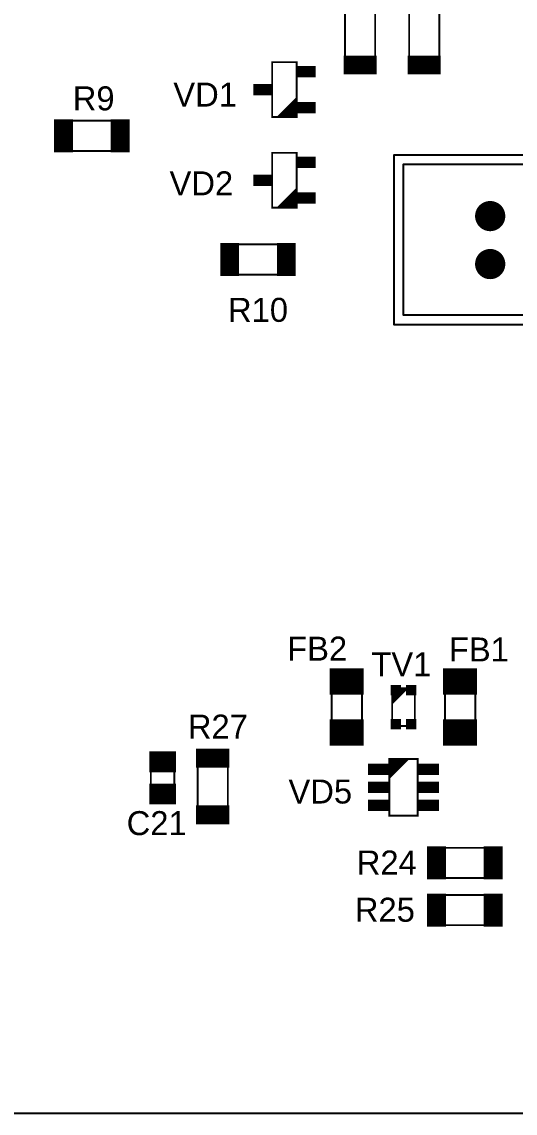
# Model space of a CAD drawing. Extents: x 25 to 880, y 8 to 306.
# Drawn here: x 104.9 to 137.6, y 91.1 to 163.4 of the extents above; entities that cross this region are included whole.
import ezdxf
from ezdxf.enums import TextEntityAlignment as Align

# ---------------------------------------------------------------- set-up
doc = ezdxf.new("R2010")
doc.units = 0
doc.header["$MEASUREMENT"] = 0
for name, color, linetype in [('BOARD', 7, 'Continuous'), ('TOP', 7, 'Continuous'), ('TOP_PIN', 7, 'Continuous')]:
    doc.layers.add(name, color=color, linetype=linetype)

msp = doc.modelspace()

# ---------------------------------------------------------------- linework, layer by layer
at = {"layer": 'BOARD'}
msp.add_lwpolyline([(75.7946, 91.1429), (184.5446, 91.1429), (184.5446, 271.1429), (75.7946, 271.1429)], close=True, dxfattribs=at)
at = {"layer": 'TOP', "const_width": 0.125}
for points in [[(128.2946, 160.4591), (126.2946, 160.4591), (126.2946, 164.3341), (128.2946, 164.3341)], [(132.5446, 160.4591), (130.5446, 160.4591), (130.5446, 164.3341), (132.5446, 164.3341)], [(123.1071, 160.7091), (123.1071, 157.0841), (121.4821, 157.0841), (121.4821, 160.7091)], [(111.4821, 156.8341), (111.4821, 154.8341), (107.6071, 154.8341), (107.6071, 156.8341)], [(123.1071, 154.7091), (123.1071, 151.0841), (121.4821, 151.0841), (121.4821, 154.7091)], [(122.4821, 148.6466), (122.4821, 146.6466), (118.6071, 146.6466), (118.6071, 148.6466)], [(125.4196, 120.0216), (127.4196, 120.0216), (127.4196, 116.0216), (125.4196, 116.0216)], [(132.9196, 120.0216), (134.9196, 120.0216), (134.9196, 116.0216), (132.9196, 116.0216)], [(129.4196, 119.2716), (130.9196, 119.2716), (130.9196, 116.7716), (129.4196, 116.7716)], [(115.0134, 112.0841), (113.4509, 112.0841), (113.4509, 114.5841), (115.0134, 114.5841)], [(116.5446, 114.7091), (118.5446, 114.7091), (118.5446, 110.8341), (116.5446, 110.8341)], [(129.2321, 110.8341), (129.2321, 114.5841), (131.1071, 114.5841), (131.1071, 110.8341)], [(132.2946, 106.7091), (132.2946, 108.7091), (136.1696, 108.7091), (136.1696, 106.7091)], [(132.2946, 103.5841), (132.2946, 105.5841), (136.1696, 105.5841), (136.1696, 103.5841)]]:
    msp.add_lwpolyline(points, close=True, dxfattribs=at)
for points in [[(121.8571, 157.0841), (123.1071, 158.3341)], [(121.9821, 157.0841), (123.1071, 158.2091)], [(122.1071, 157.0841), (123.1071, 158.0841)], [(122.2321, 157.0841), (123.1071, 157.9591)], [(122.3571, 157.0841), (123.1071, 157.8341)], [(122.4821, 157.0841), (123.1071, 157.7091)], [(122.6071, 157.0841), (123.1071, 157.5841)], [(122.7321, 157.0841), (123.1071, 157.4591)], [(122.8571, 157.0841), (123.1071, 157.3341)], [(122.9821, 157.0841), (123.1071, 157.2091)], [(121.8571, 151.0841), (123.1071, 152.3341)], [(121.9821, 151.0841), (123.1071, 152.2091)], [(122.1071, 151.0841), (123.1071, 152.0841)], [(122.2321, 151.0841), (123.1071, 151.9591)], [(122.3571, 151.0841), (123.1071, 151.8341)], [(122.4821, 151.0841), (123.1071, 151.7091)], [(122.6071, 151.0841), (123.1071, 151.5841)], [(122.7321, 151.0841), (123.1071, 151.4591)], [(122.8571, 151.0841), (123.1071, 151.3341)], [(122.9821, 151.0841), (123.1071, 151.2091)], [(129.4196, 118.2716), (130.4196, 119.2716)], [(129.4196, 118.3966), (130.2946, 119.2716)], [(129.4196, 118.5216), (130.1696, 119.2716)], [(129.4196, 118.6466), (130.0446, 119.2716)], [(129.4196, 118.7716), (129.9196, 119.2716)], [(129.4196, 118.8966), (129.7946, 119.2716)], [(129.4196, 119.0216), (129.6696, 119.2716)], [(129.4196, 119.1466), (129.5446, 119.2716)], [(130.4821, 114.5841), (129.2321, 113.3341)], [(130.3571, 114.5841), (129.2321, 113.4591)], [(130.2321, 114.5841), (129.2321, 113.5841)], [(130.1071, 114.5841), (129.2321, 113.7091)], [(129.9821, 114.5841), (129.2321, 113.8341)], [(129.8571, 114.5841), (129.2321, 113.9591)], [(129.7321, 114.5841), (129.2321, 114.0841)], [(129.6071, 114.5841), (129.2321, 114.2091)], [(129.4821, 114.5841), (129.2321, 114.3341)], [(129.3571, 114.5841), (129.2321, 114.4591)]]:
    msp.add_lwpolyline(points, dxfattribs=at)
at = {"layer": 'TOP'}
for points in [[(154.8571, 154.5841), (154.8571, 143.3341), (129.5446, 143.3341), (129.5446, 154.5841)], [(154.2321, 153.9591), (154.2321, 143.9591), (130.1696, 143.9591), (130.1696, 153.9591)]]:
    msp.add_lwpolyline(points, close=True, dxfattribs=at)
for points in [[(136.6921, 150.5241, 1), (135.1021, 150.5241, 1)], [(136.6921, 147.3441, 1), (135.1021, 147.3441, 1)]]:
    msp.add_lwpolyline(points, format="xyb", close=True, dxfattribs=at)
at = {"layer": 'TOP_PIN', "const_width": 0.125}
for points in [[(126.2634, 159.9591), (126.2634, 161.0841), (128.3259, 161.0841), (128.3259, 159.9591)], [(130.5134, 159.9591), (130.5134, 161.0841), (132.5759, 161.0841), (132.5759, 159.9591)], [(123.1696, 159.7716), (123.1696, 160.3966), (124.2946, 160.3966), (124.2946, 159.7716)], [(120.2946, 158.5841), (120.2946, 159.2091), (121.4196, 159.2091), (121.4196, 158.5841)], [(123.1696, 157.3966), (123.1696, 158.0216), (124.2946, 158.0216), (124.2946, 157.3966)], [(107.1071, 154.8029), (107.1071, 156.8654), (108.2321, 156.8654), (108.2321, 154.8029)], [(110.8571, 154.8029), (110.8571, 156.8654), (111.9821, 156.8654), (111.9821, 154.8029)], [(123.1696, 153.7716), (123.1696, 154.3966), (124.2946, 154.3966), (124.2946, 153.7716)], [(120.2946, 152.5841), (120.2946, 153.2091), (121.4196, 153.2091), (121.4196, 152.5841)], [(123.1696, 151.3966), (123.1696, 152.0216), (124.2946, 152.0216), (124.2946, 151.3966)], [(118.1071, 146.6154), (118.1071, 148.6779), (119.2321, 148.6779), (119.2321, 146.6154)], [(121.8571, 146.6154), (121.8571, 148.6779), (122.9821, 148.6779), (122.9821, 146.6154)], [(125.3571, 118.8966), (125.3571, 120.5216), (127.4821, 120.5216), (127.4821, 118.8966)], [(132.8571, 118.8966), (132.8571, 120.5216), (134.9821, 120.5216), (134.9821, 118.8966)], [(129.3884, 118.8654), (129.3884, 119.4279), (129.9509, 119.4279), (129.9509, 118.8654)], [(130.3884, 118.8654), (130.3884, 119.4279), (130.9509, 119.4279), (130.9509, 118.8654)], [(125.3571, 115.5216), (125.3571, 117.1466), (127.4821, 117.1466), (127.4821, 115.5216)], [(129.3884, 116.6154), (129.3884, 117.1779), (129.9509, 117.1779), (129.9509, 116.6154)], [(130.3884, 116.6154), (130.3884, 117.1779), (130.9509, 117.1779), (130.9509, 116.6154)], [(132.8571, 115.5216), (132.8571, 117.1466), (134.9821, 117.1466), (134.9821, 115.5216)], [(113.4196, 113.7716), (113.4196, 115.0216), (115.0446, 115.0216), (115.0446, 113.7716)], [(116.5134, 114.0841), (116.5134, 115.2091), (118.5759, 115.2091), (118.5759, 114.0841)], [(127.8884, 113.5841), (127.8884, 114.2091), (129.2009, 114.2091), (129.2009, 113.5841)], [(131.1384, 113.5841), (131.1384, 114.2091), (132.4509, 114.2091), (132.4509, 113.5841)], [(113.4196, 111.6466), (113.4196, 112.8966), (115.0446, 112.8966), (115.0446, 111.6466)], [(127.8884, 112.3966), (127.8884, 113.0216), (129.2009, 113.0216), (129.2009, 112.3966)], [(131.1384, 112.3966), (131.1384, 113.0216), (132.4509, 113.0216), (132.4509, 112.3966)], [(116.5134, 110.3341), (116.5134, 111.4591), (118.5759, 111.4591), (118.5759, 110.3341)], [(127.8884, 111.2091), (127.8884, 111.8341), (129.2009, 111.8341), (129.2009, 111.2091)], [(131.1384, 111.2091), (131.1384, 111.8341), (132.4509, 111.8341), (132.4509, 111.2091)], [(131.7946, 106.6779), (131.7946, 108.7404), (132.9196, 108.7404), (132.9196, 106.6779)], [(135.5446, 106.6779), (135.5446, 108.7404), (136.6696, 108.7404), (136.6696, 106.6779)], [(131.7946, 103.5529), (131.7946, 105.6154), (132.9196, 105.6154), (132.9196, 103.5529)], [(135.5446, 103.5529), (135.5446, 105.6154), (136.6696, 105.6154), (136.6696, 103.5529)]]:
    msp.add_lwpolyline(points, close=True, dxfattribs=at)
for points in [[(123.1696, 160.3929), (124.2946, 160.3929)], [(126.2634, 161.0179), (128.3259, 161.0179)], [(126.2634, 160.8929), (128.3259, 160.8929)], [(126.2634, 160.7679), (128.3259, 160.7679)], [(126.2634, 160.6429), (128.3259, 160.6429)], [(126.2634, 160.5179), (128.3259, 160.5179)], [(126.2634, 160.3929), (128.3259, 160.3929)], [(130.5134, 161.0179), (132.5759, 161.0179)], [(130.5134, 160.8929), (132.5759, 160.8929)], [(130.5134, 160.7679), (132.5759, 160.7679)], [(130.5134, 160.6429), (132.5759, 160.6429)], [(130.5134, 160.5179), (132.5759, 160.5179)], [(130.5134, 160.3929), (132.5759, 160.3929)], [(123.1696, 160.2679), (124.2946, 160.2679)], [(123.1696, 160.1429), (124.2946, 160.1429)], [(123.1696, 160.0179), (124.2946, 160.0179)], [(123.1696, 159.8929), (124.2946, 159.8929)], [(126.2634, 160.2679), (128.3259, 160.2679)], [(126.2634, 160.1429), (128.3259, 160.1429)], [(126.2634, 160.0179), (128.3259, 160.0179)], [(130.5134, 160.2679), (132.5759, 160.2679)], [(130.5134, 160.1429), (132.5759, 160.1429)], [(130.5134, 160.0179), (132.5759, 160.0179)], [(120.2946, 159.1429), (121.4196, 159.1429)], [(120.2946, 159.0179), (121.4196, 159.0179)], [(120.2946, 158.8929), (121.4196, 158.8929)], [(120.2946, 158.7679), (121.4196, 158.7679)], [(120.2946, 158.6429), (121.4196, 158.6429)], [(123.1696, 158.0179), (124.2946, 158.0179)], [(123.1696, 157.8929), (124.2946, 157.8929)], [(123.1696, 157.7679), (124.2946, 157.7679)], [(123.1696, 157.6429), (124.2946, 157.6429)], [(123.1696, 157.5179), (124.2946, 157.5179)], [(107.1071, 156.7679), (108.2321, 156.7679)], [(110.8571, 156.7679), (111.9821, 156.7679)], [(107.1071, 156.6429), (108.2321, 156.6429)], [(107.1071, 156.5179), (108.2321, 156.5179)], [(107.1071, 156.3929), (108.2321, 156.3929)], [(107.1071, 156.2679), (108.2321, 156.2679)], [(107.1071, 156.1429), (108.2321, 156.1429)], [(107.1071, 156.0179), (108.2321, 156.0179)], [(110.8571, 156.6429), (111.9821, 156.6429)], [(110.8571, 156.5179), (111.9821, 156.5179)], [(110.8571, 156.3929), (111.9821, 156.3929)], [(110.8571, 156.2679), (111.9821, 156.2679)], [(110.8571, 156.1429), (111.9821, 156.1429)], [(110.8571, 156.0179), (111.9821, 156.0179)], [(107.1071, 155.8929), (108.2321, 155.8929)], [(107.1071, 155.7679), (108.2321, 155.7679)], [(107.1071, 155.6429), (108.2321, 155.6429)], [(107.1071, 155.5179), (108.2321, 155.5179)], [(107.1071, 155.3929), (108.2321, 155.3929)], [(107.1071, 155.2679), (108.2321, 155.2679)], [(110.8571, 155.8929), (111.9821, 155.8929)], [(110.8571, 155.7679), (111.9821, 155.7679)], [(110.8571, 155.6429), (111.9821, 155.6429)], [(110.8571, 155.5179), (111.9821, 155.5179)], [(110.8571, 155.3929), (111.9821, 155.3929)], [(110.8571, 155.2679), (111.9821, 155.2679)], [(107.1071, 155.1429), (108.2321, 155.1429)], [(107.1071, 155.0179), (108.2321, 155.0179)], [(107.1071, 154.8929), (108.2321, 154.8929)], [(110.8571, 155.1429), (111.9821, 155.1429)], [(110.8571, 155.0179), (111.9821, 155.0179)], [(110.8571, 154.8929), (111.9821, 154.8929)], [(123.1696, 154.3929), (124.2946, 154.3929)], [(123.1696, 154.2679), (124.2946, 154.2679)], [(123.1696, 154.1429), (124.2946, 154.1429)], [(123.1696, 154.0179), (124.2946, 154.0179)], [(123.1696, 153.8929), (124.2946, 153.8929)], [(120.2946, 153.1429), (121.4196, 153.1429)], [(120.2946, 153.0179), (121.4196, 153.0179)], [(120.2946, 152.8929), (121.4196, 152.8929)], [(120.2946, 152.7679), (121.4196, 152.7679)], [(120.2946, 152.6429), (121.4196, 152.6429)], [(123.1696, 152.0179), (124.2946, 152.0179)], [(123.1696, 151.8929), (124.2946, 151.8929)], [(123.1696, 151.7679), (124.2946, 151.7679)], [(123.1696, 151.6429), (124.2946, 151.6429)], [(123.1696, 151.5179), (124.2946, 151.5179)], [(135.1121, 151.0179), (136.7021, 151.0179)], [(135.2059, 151.1429), (136.6084, 151.1429)], [(135.3409, 151.2679), (136.4734, 151.2679)], [(135.5621, 151.3929), (136.2521, 151.3929)], [(134.9709, 150.5179), (136.8434, 150.5179)], [(134.9784, 150.6429), (136.8359, 150.6429)], [(134.9796, 150.3929), (136.8346, 150.3929)], [(135.0034, 150.7679), (136.8109, 150.7679)], [(135.0046, 150.2679), (136.8096, 150.2679)], [(135.0471, 150.8929), (136.7671, 150.8929)], [(135.0496, 150.1429), (136.7646, 150.1429)], [(135.1171, 150.0179), (136.6971, 150.0179)], [(135.2121, 149.8929), (136.6021, 149.8929)], [(135.3509, 149.7679), (136.4634, 149.7679)], [(135.5809, 149.6429), (136.2334, 149.6429)], [(118.1071, 148.6429), (119.2321, 148.6429)], [(118.1071, 148.5179), (119.2321, 148.5179)], [(118.1071, 148.3929), (119.2321, 148.3929)], [(118.1071, 148.2679), (119.2321, 148.2679)], [(118.1071, 148.1429), (119.2321, 148.1429)], [(121.8571, 148.6429), (122.9821, 148.6429)], [(121.8571, 148.5179), (122.9821, 148.5179)], [(121.8571, 148.3929), (122.9821, 148.3929)], [(121.8571, 148.2679), (122.9821, 148.2679)], [(121.8571, 148.1429), (122.9821, 148.1429)], [(135.4134, 148.1429), (136.4009, 148.1429)], [(135.7334, 148.2679), (136.0809, 148.2679)], [(118.1071, 148.0179), (119.2321, 148.0179)], [(118.1071, 147.8929), (119.2321, 147.8929)], [(118.1071, 147.7679), (119.2321, 147.7679)], [(118.1071, 147.6429), (119.2321, 147.6429)], [(118.1071, 147.5179), (119.2321, 147.5179)], [(118.1071, 147.3929), (119.2321, 147.3929)], [(121.8571, 148.0179), (122.9821, 148.0179)], [(121.8571, 147.8929), (122.9821, 147.8929)], [(121.8571, 147.7679), (122.9821, 147.7679)], [(121.8571, 147.6429), (122.9821, 147.6429)], [(121.8571, 147.5179), (122.9821, 147.5179)], [(121.8571, 147.3929), (122.9821, 147.3929)], [(134.9709, 147.3929), (136.8434, 147.3929)], [(134.9859, 147.5179), (136.8284, 147.5179)], [(135.0184, 147.6429), (136.7959, 147.6429)], [(135.0696, 147.7679), (136.7446, 147.7679)], [(135.1459, 147.8929), (136.6684, 147.8929)], [(135.2534, 148.0179), (136.5609, 148.0179)], [(118.1071, 147.2679), (119.2321, 147.2679)], [(118.1071, 147.1429), (119.2321, 147.1429)], [(118.1071, 147.0179), (119.2321, 147.0179)], [(118.1071, 146.8929), (119.2321, 146.8929)], [(118.1071, 146.7679), (119.2321, 146.7679)], [(118.1071, 146.6429), (119.2321, 146.6429)], [(121.8571, 147.2679), (122.9821, 147.2679)], [(121.8571, 147.1429), (122.9821, 147.1429)], [(121.8571, 147.0179), (122.9821, 147.0179)], [(121.8571, 146.8929), (122.9821, 146.8929)], [(121.8571, 146.7679), (122.9821, 146.7679)], [(121.8571, 146.6429), (122.9821, 146.6429)], [(134.9734, 147.2679), (136.8409, 147.2679)], [(134.9921, 147.1429), (136.8221, 147.1429)], [(135.0296, 147.0179), (136.7846, 147.0179)], [(135.0871, 146.8929), (136.7271, 146.8929)], [(135.1696, 146.7679), (136.6446, 146.7679)], [(135.2884, 146.6429), (136.5259, 146.6429)], [(135.4696, 146.5179), (136.3446, 146.5179)], [(125.3571, 120.5179), (127.4821, 120.5179)], [(125.3571, 120.3929), (127.4821, 120.3929)], [(125.3571, 120.2679), (127.4821, 120.2679)], [(125.3571, 120.1429), (127.4821, 120.1429)], [(125.3571, 120.0179), (127.4821, 120.0179)], [(125.3571, 119.8929), (127.4821, 119.8929)], [(132.8571, 120.5179), (134.9821, 120.5179)], [(132.8571, 120.3929), (134.9821, 120.3929)], [(132.8571, 120.2679), (134.9821, 120.2679)], [(132.8571, 120.1429), (134.9821, 120.1429)], [(132.8571, 120.0179), (134.9821, 120.0179)], [(132.8571, 119.8929), (134.9821, 119.8929)], [(125.3571, 119.7679), (127.4821, 119.7679)], [(125.3571, 119.6429), (127.4821, 119.6429)], [(125.3571, 119.5179), (127.4821, 119.5179)], [(125.3571, 119.3929), (127.4821, 119.3929)], [(125.3571, 119.2679), (127.4821, 119.2679)], [(125.3571, 119.1429), (127.4821, 119.1429)], [(129.3884, 119.3929), (129.9509, 119.3929)], [(129.3884, 119.2679), (129.9509, 119.2679)], [(129.3884, 119.1429), (129.9509, 119.1429)], [(130.3884, 119.3929), (130.9509, 119.3929)], [(130.3884, 119.2679), (130.9509, 119.2679)], [(130.3884, 119.1429), (130.9509, 119.1429)], [(132.8571, 119.7679), (134.9821, 119.7679)], [(132.8571, 119.6429), (134.9821, 119.6429)], [(132.8571, 119.5179), (134.9821, 119.5179)], [(132.8571, 119.3929), (134.9821, 119.3929)], [(132.8571, 119.2679), (134.9821, 119.2679)], [(132.8571, 119.1429), (134.9821, 119.1429)], [(125.3571, 119.0179), (127.4821, 119.0179)], [(129.3884, 119.0179), (129.9509, 119.0179)], [(129.3884, 118.8929), (129.9509, 118.8929)], [(130.3884, 119.0179), (130.9509, 119.0179)], [(130.3884, 118.8929), (130.9509, 118.8929)], [(132.8571, 119.0179), (134.9821, 119.0179)], [(125.3571, 117.1429), (127.4821, 117.1429)], [(125.3571, 117.0179), (127.4821, 117.0179)], [(129.3884, 117.1429), (129.9509, 117.1429)], [(129.3884, 117.0179), (129.9509, 117.0179)], [(130.3884, 117.1429), (130.9509, 117.1429)], [(130.3884, 117.0179), (130.9509, 117.0179)], [(132.8571, 117.1429), (134.9821, 117.1429)], [(132.8571, 117.0179), (134.9821, 117.0179)], [(125.3571, 116.8929), (127.4821, 116.8929)], [(125.3571, 116.7679), (127.4821, 116.7679)], [(125.3571, 116.6429), (127.4821, 116.6429)], [(125.3571, 116.5179), (127.4821, 116.5179)], [(125.3571, 116.3929), (127.4821, 116.3929)], [(125.3571, 116.2679), (127.4821, 116.2679)], [(129.3884, 116.8929), (129.9509, 116.8929)], [(129.3884, 116.7679), (129.9509, 116.7679)], [(129.3884, 116.6429), (129.9509, 116.6429)], [(130.3884, 116.8929), (130.9509, 116.8929)], [(130.3884, 116.7679), (130.9509, 116.7679)], [(130.3884, 116.6429), (130.9509, 116.6429)], [(132.8571, 116.8929), (134.9821, 116.8929)], [(132.8571, 116.7679), (134.9821, 116.7679)], [(132.8571, 116.6429), (134.9821, 116.6429)], [(132.8571, 116.5179), (134.9821, 116.5179)], [(132.8571, 116.3929), (134.9821, 116.3929)], [(132.8571, 116.2679), (134.9821, 116.2679)], [(125.3571, 116.1429), (127.4821, 116.1429)], [(125.3571, 116.0179), (127.4821, 116.0179)], [(125.3571, 115.8929), (127.4821, 115.8929)], [(125.3571, 115.7679), (127.4821, 115.7679)], [(125.3571, 115.6429), (127.4821, 115.6429)], [(132.8571, 116.1429), (134.9821, 116.1429)], [(132.8571, 116.0179), (134.9821, 116.0179)], [(132.8571, 115.8929), (134.9821, 115.8929)], [(132.8571, 115.7679), (134.9821, 115.7679)], [(132.8571, 115.6429), (134.9821, 115.6429)], [(113.4196, 115.0179), (115.0446, 115.0179)], [(113.4196, 114.8929), (115.0446, 114.8929)], [(116.5134, 115.1429), (118.5759, 115.1429)], [(116.5134, 115.0179), (118.5759, 115.0179)], [(116.5134, 114.8929), (118.5759, 114.8929)], [(113.4196, 114.7679), (115.0446, 114.7679)], [(113.4196, 114.6429), (115.0446, 114.6429)], [(113.4196, 114.5179), (115.0446, 114.5179)], [(113.4196, 114.3929), (115.0446, 114.3929)], [(113.4196, 114.2679), (115.0446, 114.2679)], [(113.4196, 114.1429), (115.0446, 114.1429)], [(116.5134, 114.7679), (118.5759, 114.7679)], [(116.5134, 114.6429), (118.5759, 114.6429)], [(116.5134, 114.5179), (118.5759, 114.5179)], [(116.5134, 114.3929), (118.5759, 114.3929)], [(116.5134, 114.2679), (118.5759, 114.2679)], [(116.5134, 114.1429), (118.5759, 114.1429)], [(127.8884, 114.1429), (129.2009, 114.1429)], [(131.1384, 114.1429), (132.4509, 114.1429)], [(113.4196, 114.0179), (115.0446, 114.0179)], [(113.4196, 113.8929), (115.0446, 113.8929)], [(127.8884, 114.0179), (129.2009, 114.0179)], [(127.8884, 113.8929), (129.2009, 113.8929)], [(127.8884, 113.7679), (129.2009, 113.7679)], [(127.8884, 113.6429), (129.2009, 113.6429)], [(131.1384, 114.0179), (132.4509, 114.0179)], [(131.1384, 113.8929), (132.4509, 113.8929)], [(131.1384, 113.7679), (132.4509, 113.7679)], [(131.1384, 113.6429), (132.4509, 113.6429)], [(113.4196, 112.8929), (115.0446, 112.8929)], [(113.4196, 112.7679), (115.0446, 112.7679)], [(113.4196, 112.6429), (115.0446, 112.6429)], [(127.8884, 113.0179), (129.2009, 113.0179)], [(127.8884, 112.8929), (129.2009, 112.8929)], [(127.8884, 112.7679), (129.2009, 112.7679)], [(127.8884, 112.6429), (129.2009, 112.6429)], [(131.1384, 113.0179), (132.4509, 113.0179)], [(131.1384, 112.8929), (132.4509, 112.8929)], [(131.1384, 112.7679), (132.4509, 112.7679)], [(131.1384, 112.6429), (132.4509, 112.6429)], [(113.4196, 112.5179), (115.0446, 112.5179)], [(113.4196, 112.3929), (115.0446, 112.3929)], [(113.4196, 112.2679), (115.0446, 112.2679)], [(113.4196, 112.1429), (115.0446, 112.1429)], [(113.4196, 112.0179), (115.0446, 112.0179)], [(127.8884, 112.5179), (129.2009, 112.5179)], [(131.1384, 112.5179), (132.4509, 112.5179)], [(113.4196, 111.8929), (115.0446, 111.8929)], [(113.4196, 111.7679), (115.0446, 111.7679)], [(116.5134, 111.3929), (118.5759, 111.3929)], [(116.5134, 111.2679), (118.5759, 111.2679)], [(127.8884, 111.7679), (129.2009, 111.7679)], [(127.8884, 111.6429), (129.2009, 111.6429)], [(127.8884, 111.5179), (129.2009, 111.5179)], [(127.8884, 111.3929), (129.2009, 111.3929)], [(127.8884, 111.2679), (129.2009, 111.2679)], [(131.1384, 111.7679), (132.4509, 111.7679)], [(131.1384, 111.6429), (132.4509, 111.6429)], [(131.1384, 111.5179), (132.4509, 111.5179)], [(131.1384, 111.3929), (132.4509, 111.3929)], [(131.1384, 111.2679), (132.4509, 111.2679)], [(116.5134, 111.1429), (118.5759, 111.1429)], [(116.5134, 111.0179), (118.5759, 111.0179)], [(116.5134, 110.8929), (118.5759, 110.8929)], [(116.5134, 110.7679), (118.5759, 110.7679)], [(116.5134, 110.6429), (118.5759, 110.6429)], [(116.5134, 110.5179), (118.5759, 110.5179)], [(116.5134, 110.3929), (118.5759, 110.3929)], [(131.7946, 108.6429), (132.9196, 108.6429)], [(131.7946, 108.5179), (132.9196, 108.5179)], [(131.7946, 108.3929), (132.9196, 108.3929)], [(135.5446, 108.6429), (136.6696, 108.6429)], [(135.5446, 108.5179), (136.6696, 108.5179)], [(135.5446, 108.3929), (136.6696, 108.3929)], [(131.7946, 108.2679), (132.9196, 108.2679)], [(131.7946, 108.1429), (132.9196, 108.1429)], [(131.7946, 108.0179), (132.9196, 108.0179)], [(131.7946, 107.8929), (132.9196, 107.8929)], [(131.7946, 107.7679), (132.9196, 107.7679)], [(131.7946, 107.6429), (132.9196, 107.6429)], [(135.5446, 108.2679), (136.6696, 108.2679)], [(135.5446, 108.1429), (136.6696, 108.1429)], [(135.5446, 108.0179), (136.6696, 108.0179)], [(135.5446, 107.8929), (136.6696, 107.8929)], [(135.5446, 107.7679), (136.6696, 107.7679)], [(135.5446, 107.6429), (136.6696, 107.6429)], [(131.7946, 107.5179), (132.9196, 107.5179)], [(131.7946, 107.3929), (132.9196, 107.3929)], [(131.7946, 107.2679), (132.9196, 107.2679)], [(131.7946, 107.1429), (132.9196, 107.1429)], [(131.7946, 107.0179), (132.9196, 107.0179)], [(131.7946, 106.8929), (132.9196, 106.8929)], [(135.5446, 107.5179), (136.6696, 107.5179)], [(135.5446, 107.3929), (136.6696, 107.3929)], [(135.5446, 107.2679), (136.6696, 107.2679)], [(135.5446, 107.1429), (136.6696, 107.1429)], [(135.5446, 107.0179), (136.6696, 107.0179)], [(135.5446, 106.8929), (136.6696, 106.8929)], [(131.7946, 106.7679), (132.9196, 106.7679)], [(135.5446, 106.7679), (136.6696, 106.7679)], [(131.7946, 105.5179), (132.9196, 105.5179)], [(135.5446, 105.5179), (136.6696, 105.5179)], [(131.7946, 105.3929), (132.9196, 105.3929)], [(131.7946, 105.2679), (132.9196, 105.2679)], [(131.7946, 105.1429), (132.9196, 105.1429)], [(131.7946, 105.0179), (132.9196, 105.0179)], [(131.7946, 104.8929), (132.9196, 104.8929)], [(131.7946, 104.7679), (132.9196, 104.7679)], [(135.5446, 105.3929), (136.6696, 105.3929)], [(135.5446, 105.2679), (136.6696, 105.2679)], [(135.5446, 105.1429), (136.6696, 105.1429)], [(135.5446, 105.0179), (136.6696, 105.0179)], [(135.5446, 104.8929), (136.6696, 104.8929)], [(135.5446, 104.7679), (136.6696, 104.7679)], [(131.7946, 104.6429), (132.9196, 104.6429)], [(131.7946, 104.5179), (132.9196, 104.5179)], [(131.7946, 104.3929), (132.9196, 104.3929)], [(131.7946, 104.2679), (132.9196, 104.2679)], [(131.7946, 104.1429), (132.9196, 104.1429)], [(131.7946, 104.0179), (132.9196, 104.0179)], [(135.5446, 104.6429), (136.6696, 104.6429)], [(135.5446, 104.5179), (136.6696, 104.5179)], [(135.5446, 104.3929), (136.6696, 104.3929)], [(135.5446, 104.2679), (136.6696, 104.2679)], [(135.5446, 104.1429), (136.6696, 104.1429)], [(135.5446, 104.0179), (136.6696, 104.0179)], [(131.7946, 103.8929), (132.9196, 103.8929)], [(131.7946, 103.7679), (132.9196, 103.7679)], [(131.7946, 103.6429), (132.9196, 103.6429)], [(135.5446, 103.8929), (136.6696, 103.8929)], [(135.5446, 103.7679), (136.6696, 103.7679)], [(135.5446, 103.6429), (136.6696, 103.6429)]]:
    msp.add_lwpolyline(points, dxfattribs=at)
for points in [[(135.9071, 149.5841, 1), (135.9071, 151.4591, 1)], [(135.9071, 146.4091, 1), (135.9071, 148.2841, 1)]]:
    msp.add_lwpolyline(points, format="xyb", close=True, dxfattribs=at)

# ---------------------------------------------------------------- texts
at = {"layer": 'TOP', "width": 1.019685}
for s, p in [('R9', (109.6696, 157.5216)), ('VD1', (117.0446, 157.7716)), ('VD2', (116.7946, 151.8966)), ('R10', (120.5446, 143.5216)), ('FB2', (124.4571, 121.0977)), ('FB1', (135.1576, 121.0416)), ('TV1', (130.0322, 120.0679)), ('R27', (117.8883, 115.9366)), ('VD5', (124.6635, 111.64)), ('С21', (113.8377, 109.547)), ('R24', (129.0633, 106.9403)), ('R25', (128.9383, 103.8153))]:
    msp.add_text(s, height=1.5875, dxfattribs=at).set_placement(p, align=Align.CENTER)

doc.saveas('drawing.dxf')
